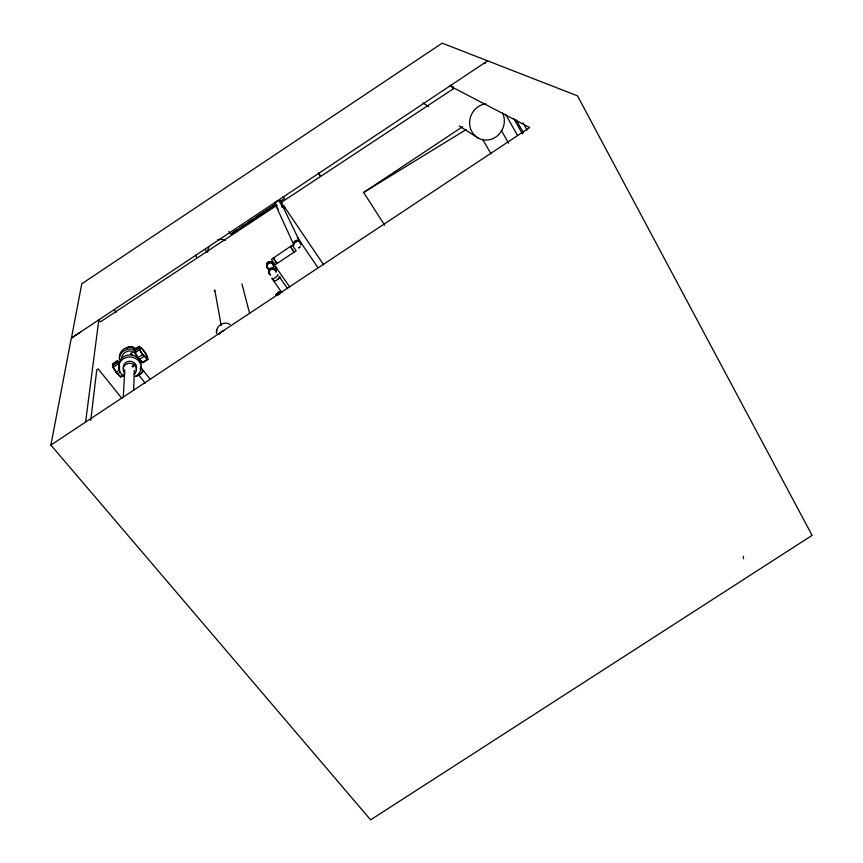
<?xml version="1.0" encoding="UTF-8"?>
<svg xmlns="http://www.w3.org/2000/svg" width="863" height="863" viewBox="0 0 863 863"><rect width="100%" height="100%" fill="white"/><g stroke="black" fill="none" stroke-linecap="round" stroke-linejoin="round"><path stroke-width="1.29" d="M147.875 359.515C147.702 354.143 143.042 349.386 139.051 346.279L134.164 349.526L134.757 352.902L137.821 357.8L142.988 362.762L147.875 359.515C143.894 356.43 139.159 351.64 139.051 346.279M280.216 203.129L453.291 88.835L453.355 86.796M133.646 390.464L134.326 370.432M134.099 374.143A6.667 6.127 3.5 0 0 135.415 366.128L134.078 364.423L132.266 366.182M132.255 366.527L134.078 364.423M280.507 292.859L280.108 293.129A11.597 5.707 45 0 0 279.752 293.107L280.022 293.733M123.269 396.775L124.757 370.044M216.732 329.893L216.505 333.28C215.394 326.063 223.927 320.551 230.065 324.434M119.687 367.077L117.217 362.622L117.357 360.691L118.091 360.928M124.229 375.211L120.572 376.958L115.998 372.298L112.945 367.39L112.47 363.938L117.357 360.691M90.734 420.421L96.775 369.828L98.177 368.889L121.78 398.231M85.588 422.061L98.814 319.871L100.399 321.888L276.85 205.362M487.606 60.842L71.435 338.091L81.78 283.787L442.169 43.15L577.509 95.847L812.105 535.373L370.615 819.85L50.895 445.071L71.295 338.199L80.378 332.147M277.001 294.024L276.699 293.647A11.597 5.707 45 0 0 276.538 293.754L279.364 291.877A11.575 7.131 68.3 0 1 279.644 291.834L280.367 292.061A8.231 7.875 -14.3 0 0 280.054 292.158L280.076 292.33A8.231 7.886 -14.3 0 1 280.421 292.223L280.346 292.73M271.392 259.375L292.363 245.092L292.773 245.577M271.618 259.795L275.038 264.477M280.41 293.15L279.892 293.765M276.656 294.326L276.074 295.103A8.231 7.886 -14.3 0 1 276.279 294.855L276.225 294.693A8.231 7.875 -14.3 0 0 276.02 294.941L276.333 294.024A11.597 5.707 45 0 1 276.494 293.916L276.721 293.636M276.904 295.027L276.894 295.049A11.575 7.131 68.3 0 0 276.786 295.329L277.185 295.416M277.185 294.973L277.174 295.006A11.575 7.131 68.3 0 0 277.066 295.286L278.404 294.693A14.908 1.122 56.2 0 1 278.307 294.499L279.353 294.412M132.848 366.689L134.66 364.93M132.837 367.034L134.65 365.276M277.174 293.711L279.116 292.417M294.866 242.276L296.441 241.23M295.2 242.557L296.581 241.64M267.099 262.837L268.673 261.791M267.444 263.118L268.825 262.201M300.324 246.926L298.749 247.972M278.749 294.466A14.908 1.111 56.2 0 1 278.652 294.272L279.181 294.132M452.05 84.552L449.947 85.955L529.688 127.551L50.895 445.071M232.201 232.934L237.703 229.267M239.903 227.8L245.405 224.132M247.605 222.665L253.107 218.997M255.308 217.541L274.024 205.07M275.524 204.542L230.863 234.294L228.857 231.457M279.99 201.575L284.456 198.598L283.161 196.667M384.682 225.275L363.657 192.449L462.622 126.678M115.167 362.87L117.12 361.575M135.836 349.127L139.752 346.527M112.309 365.88L117.217 362.622M134.099 351.403L139.008 348.134M112.945 367.39L117.853 364.132M134.757 352.902L139.677 349.634M275.103 264.79L296.149 250.809L292.697 245.793M115.998 372.298L119.935 369.688M137.821 357.8L142.74 354.531M117.39 374.046L120.335 372.093M139.202 359.558L144.121 356.3M120.572 376.958L123.506 375.006M142.298 362.536L147.195 359.278M363.657 192.449L466.128 129.579M131.942 352.589L130.572 353.474L133.172 355.588M132.611 352.503L133.312 352.514M112.47 363.938L113.215 364.164M134.164 349.526L134.865 349.774M120.399 376.192L117.81 374.111M118.846 361.985L117.627 362.082L118.738 365.211M142.093 361.78L140.583 360.669M423.064 103.01L428.717 106.591M459.213 125.966L478.415 138.166M134.067 364.769L133.096 364.1A6.667 6.127 3.5 0 0 124.962 365.168A6.667 6.127 3.5 0 0 124.24 372.697L124.757 373.269M273.463 257.703L273.539 258.21M275.038 269.547L276.128 271.101M275.297 270.518L274.736 269.892A3.657 0.971 -34.6 0 0 276.635 267.897A3.657 0.971 -34.6 0 0 275.513 267.519M272.535 262.298L273.603 263.819M272.233 262.632L272.794 263.247M276.505 205.966L275.588 204.628M280.68 201.241L281.586 202.578M293.808 251.554L294.154 251.791M290.594 246.462L290.68 246.872M276.365 262.481L277.239 263.528L276.807 262.697M138.544 374.725L145.189 383.15M140.453 366.84L150.399 379.493M293.496 251.144L294.013 251.888M116.732 372.838L112.826 366.106M276.538 262.773L275.524 261.316M138.512 358.339L134.466 350.896M293.096 250.594L293.657 251.424M214.315 290.41L214.801 291.101M276.084 262.169L274.499 259.849M276.257 294.671L276.591 295.222M272.115 278.695L281.921 292.665M272.557 263.442L271.457 261.867A3.679 3.495 -0.3 0 1 272.902 263.053M275.211 266.171L289.612 286.829M287.606 288.674L279.332 276.84A3.29 0.895 -34.7 0 1 277.81 279.17M292.654 249.946L293.215 250.799M273.064 264.164L273.495 264.79A3.679 3.495 -0.3 0 0 273.323 263.884M318.835 173.916L320.302 176.03M297.314 237.325L317.757 267.411M283.711 205.761L323.69 264.876M292.169 249.267L292.697 250.065M292.179 249.256L291.155 247.703M318.479 172.902L320.529 176.063M274.585 259.925L273.603 258.415M290.745 247.055L291.295 247.886M274.154 259.256L273.366 257.767M290.453 246.548L290.939 247.314M452.223 86.99L453.291 88.835M482.881 139.817L490.982 153.787M501.23 130.259L508.566 143.118M505.556 114.261L517.487 135.351M516.225 120.011L523.474 132.902M513.744 118.501L522.342 133.743M523.043 122.902L526.991 129.946M266.645 266.214L267.077 267.045M269.45 273.398L269.839 274.143A3.754 3.625 -11.1 0 1 269.029 269.58A3.754 3.625 -11.1 0 1 273.593 268.005A3.754 3.625 -11.1 0 1 275.923 272.072M269.008 273.549L269.45 274.402M281.047 202.719L300.551 243.226A3.398 3.312 -19.6 0 0 300.087 242.492M275.653 205.146L293.808 244.822M241.92 283.841L249.677 313.593M214.758 289.925L221.198 325.437M743.313 556.344L743.572 558.706M502.557 113.031A18.393 17.152 -65.7 0 1 492.536 138.781A18.393 17.152 -65.7 0 1 469.936 126.376A18.393 17.152 -65.7 0 1 485.815 103.83M268.598 269.288A3.689 3.549 -13.1 0 1 266.689 265.135A3.689 3.549 -13.1 0 1 270.615 262.525A3.689 3.549 -13.1 0 1 273.895 265.772M273.28 265.017A3.236 3.118 -13.1 0 1 273.388 266.624M268.102 268.447A3.236 3.118 -13.1 0 1 267.789 264.056M268.425 263.506A3.236 3.118 -13.1 0 1 270.011 262.956M271.651 263.247A3.236 3.118 -13.1 0 1 272.902 264.294M275.761 267.67A3.204 0.852 -34.6 0 1 276.074 268.479M275.707 268.932A3.204 0.852 -34.6 0 1 274.596 269.946M268.814 269.127A3.689 3.571 -10.4 0 1 266.991 264.639A3.689 3.571 -10.4 0 1 271.457 262.438A3.689 3.571 -10.4 0 1 274.056 266.538M271.058 262.805A3.236 3.128 -10.4 0 1 273.603 266.462M267.757 267.67A3.236 3.128 -10.4 0 1 267.217 266.149M267.26 265.329A3.236 3.128 -10.4 0 1 269.385 262.935M269.515 273.226A3.29 3.182 -11.1 0 1 269.137 272.492M269.019 270.842A3.29 3.182 -11.1 0 1 269.763 269.353M270.41 268.792A3.29 3.182 -11.1 0 1 271.176 268.415M272.87 268.285A3.29 3.182 -11.1 0 1 274.402 268.997M274.963 269.612A3.29 3.182 -11.1 0 1 275.351 270.346A3.495 3.387 -11.3 0 0 273.042 269.202M279.31 276.516A3.754 1.025 -34.7 0 1 279.073 278.231A3.754 1.025 -34.7 0 1 275.06 280.896A3.754 1.025 -34.7 0 1 273.916 280.097M300.842 243.517A3.646 3.56 -19.5 0 1 300.777 244.445M293.765 244.973A3.646 3.56 -19.5 0 1 296.052 240.421A3.646 3.56 -19.5 0 1 300.658 242.611M295.448 241.209A3.193 3.118 -19.5 0 1 296.203 240.842M297.843 240.712A3.193 3.118 -19.5 0 1 300.227 242.751M284.779 207.53A3.161 0.734 -34.1 0 1 284.251 208.274M284.456 207.713A2.772 0.647 -34.1 0 1 284.294 208.005M276.904 205.804A3.161 3.128 -8.3 0 1 275.146 203.204M279.698 200.173A3.161 3.128 -8.3 0 1 281.457 202.773M275.685 203.884A2.772 2.74 -8.3 0 1 275.534 203.183M280.13 200.917A2.772 2.74 -8.3 0 1 280.604 201.457M207.746 252.05A13.15 12.708 4.5 0 1 208.986 246.667M217.552 239.806A13.15 12.708 4.5 0 1 225.48 240.227M196.591 257.098A12.999 1.446 55.5 0 1 195.47 255.297M116.009 312.589A12.449 2.341 54.6 0 1 114.391 309.946M206.883 252.072A12.481 1.273 55.6 0 1 205.221 249.439M277.757 275.319A3.495 0.949 -34.7 0 1 274.067 278.328A3.495 0.949 -34.7 0 1 272.201 278.059M277.573 274.563A3.495 0.949 -34.7 0 1 277.897 274.941M274.38 265.685A3.398 0.895 -34.6 0 1 274.056 266.128M273.053 263.495A3.42 3.312 -10.2 0 1 273.334 265.189M267.293 267.034A3.42 3.312 -10.2 0 1 271.931 262.179M270.658 275.362A3.495 3.387 -11.3 0 1 269.99 274.768M269.515 274.024A3.495 3.387 -11.3 0 1 270.475 269.99M271.252 269.515A3.495 3.387 -11.3 0 1 272.125 269.245M275.88 271.144A3.495 3.387 -11.3 0 1 276.138 271.985M276.624 206.311A2.956 2.934 -8.6 0 1 275.804 202.438A2.956 2.934 -8.6 0 1 279.634 201.284A2.956 2.934 -8.6 0 1 281.122 204.963M300.799 244.056A3.398 3.312 -19.6 0 1 300.82 244.919M299.58 247.174A3.398 3.312 -19.6 0 1 298.825 247.638M294.283 243.474A3.398 3.312 -19.6 0 1 295.319 242.072M297.811 241.306A3.398 3.312 -19.6 0 1 299.439 241.899M281.877 206.246A3.247 0.744 -34.1 0 1 282.881 207.12M279.547 293.377A11.597 5.707 45 0 1 279.817 293.42M121.403 359.849A8.91 8.209 4.2 0 1 132.665 351.284M142.158 370.615A4.369 1.165 -36.7 0 1 141.37 373.388A4.369 1.165 -36.7 0 1 136.16 375.977M119.299 359.386A10.982 10.119 4.2 0 1 134.606 349.914M136.041 369.709A6.634 6.095 3.6 0 0 135.48 364.057L134.466 362.924A6.634 6.095 3.6 0 0 123.657 369.278M142.535 371.37A3.581 0.949 -36.7 0 1 139.968 374.229A3.581 0.949 -36.7 0 1 136.786 375.491M135.07 373.064A3.581 0.949 -36.7 0 1 134.79 372.978M134.811 372.363A3.581 0.949 -36.7 0 1 135.113 371.877M140.173 368.523A3.581 0.949 -36.7 0 1 140.561 368.846M141.057 366.904A11.197 10.302 3.8 0 1 140.335 369.278M119.428 368.544A11.197 10.302 3.8 0 1 127.616 355.146A11.197 10.302 3.8 0 1 141.144 364.423M119.439 357.401A10.928 10.076 4.4 0 1 124.585 348.533A10.928 10.076 4.4 0 1 135.534 348.35M124.434 376.279A11.251 10.345 3.6 0 1 121.381 360.464A11.251 10.345 3.6 0 1 138.803 361.058A11.251 10.345 3.6 0 1 134.855 376.635M127.26 347.789A5.642 5.21 4.8 0 1 134.143 348.026M134.132 348.274A5.653 5.21 4.7 0 0 128.544 347.401L132.168 347.045A3.668 3.387 4.9 0 1 133.646 348.156M126.926 348.274A4.768 4.401 4.8 0 1 134.488 348.533M279.558 201.877A3.258 3.225 -9.5 0 1 281.877 206.969M277.336 207.713A3.258 3.225 -9.5 0 1 275.987 204.779M283.463 205.308A3.236 0.744 -34.1 0 1 282.169 206.904M278.436 208.943A3.236 0.744 -34.1 0 1 278.156 208.911M218.911 334.531A8.285 6.915 -19.5 0 1 223.765 330.648M147.551 358.134C135.178 350.605 138.846 338.695 147.551 358.134M279.159 292.007L279.439 291.964A11.575 7.131 68.3 0 0 279.159 292.007M484.866 63.538L484.521 62.923L484.844 63.549"/></g></svg>
